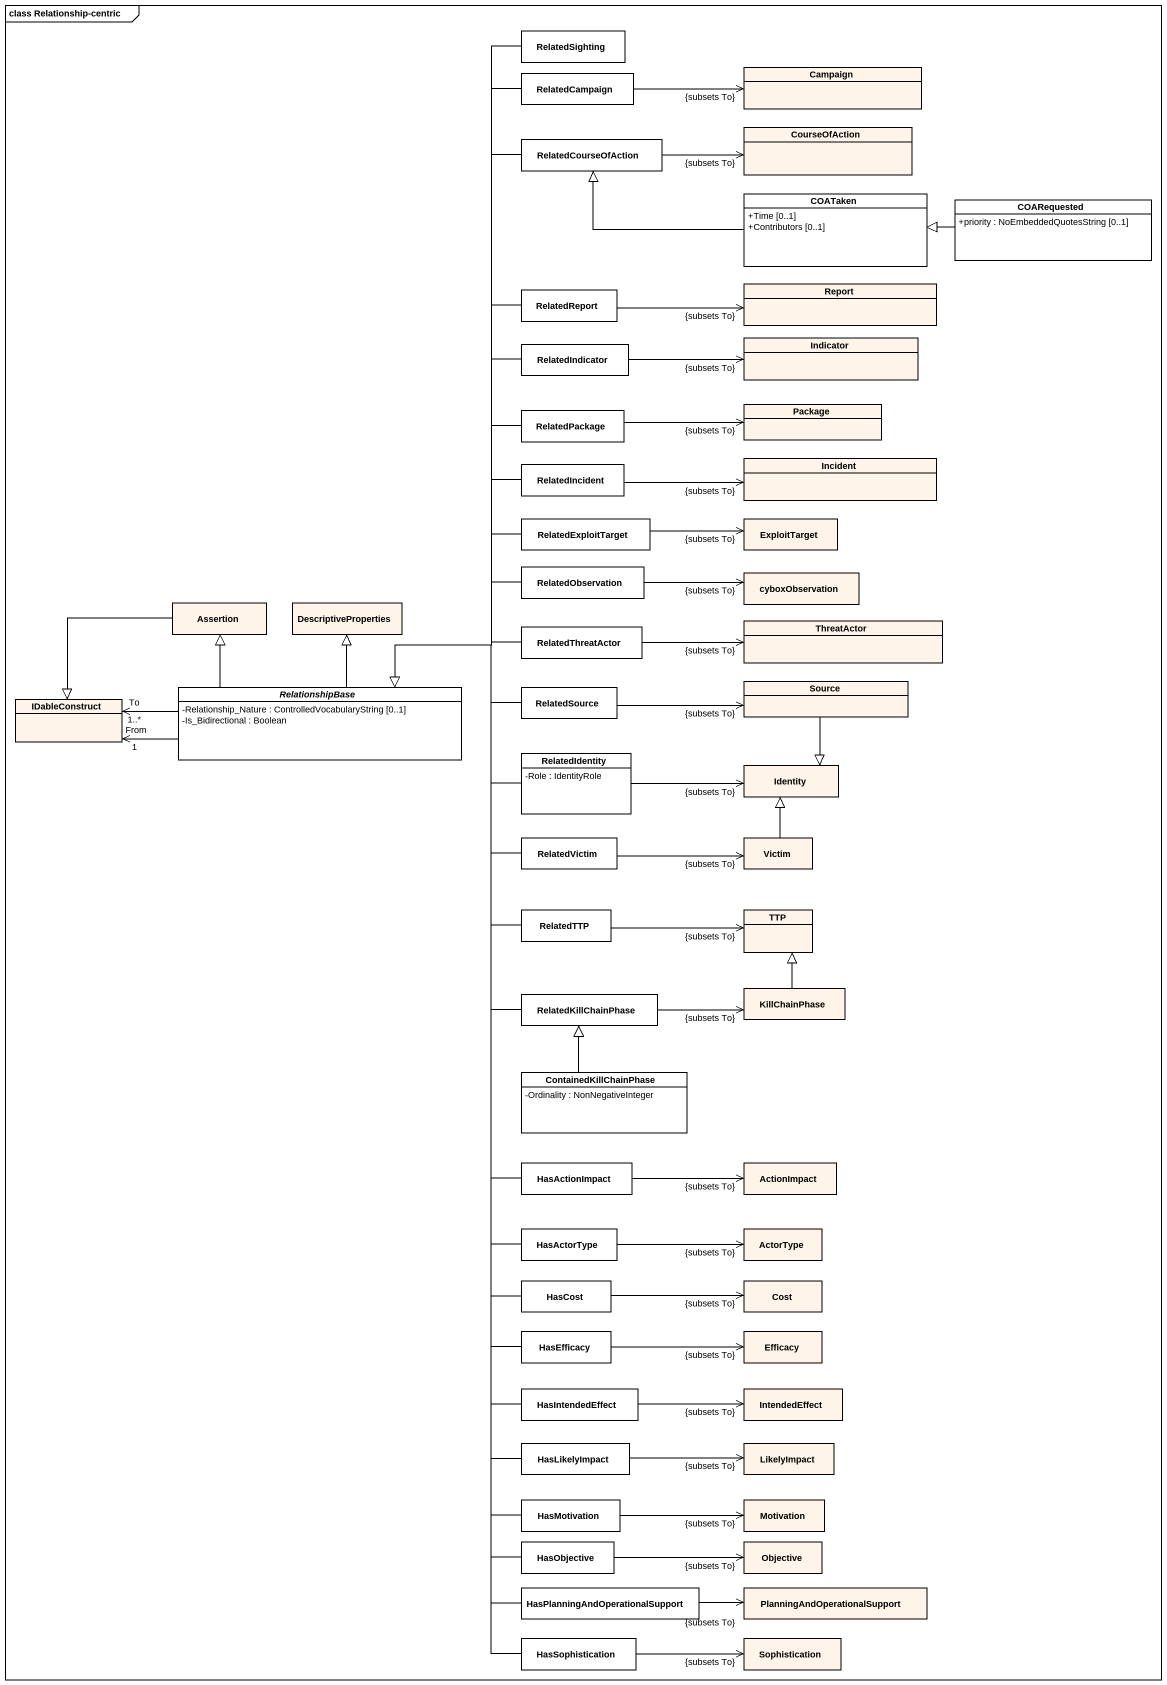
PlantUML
@startuml
mainframe class Relationship-centric
hide circle
hide empty members
skinparam classAttributeIconSize 0
class RelatedSighting
class RelatedCampaign
class Campaign #FFF4EA
class RelatedCourseOfAction
class CourseOfAction #FFF4EA
class COATaken {
  +Time [0..1]
  +Contributors [0..1]
}
class COARequested {
  +priority : NoEmbeddedQuotesString [0..1]
}
class RelatedReport
class Report #FFF4EA
class RelatedIndicator
class Indicator #FFF4EA
class RelatedPackage
class "Package" as Package_ #FFF4EA
class RelatedIncident
class Incident #FFF4EA
class RelatedExploitTarget
class ExploitTarget #FFF4EA
class RelatedObservation
class Assertion #FFF4EA
class DescriptiveProperties #FFF4EA
class cyboxObservation #FFF4EA
class RelatedThreatActor
class ThreatActor #FFF4EA
class Source #FFF4EA
class IDableConstruct #FFF4EA
abstract class RelationshipBase {
  -Relationship_Nature : ControlledVocabularyString [0..1]
  -Is_Bidirectional : Boolean
}
class RelatedSource
class RelatedIdentity {
  -Role : IdentityRole
}
class Identity #FFF4EA
class RelatedVictim
class Victim #FFF4EA
class RelatedTTP
class TTP #FFF4EA
class KillChainPhase #FFF4EA
class RelatedKillChainPhase
class ContainedKillChainPhase {
  -Ordinality : NonNegativeInteger
}
class HasActionImpact
class ActionImpact #FFF4EA
class HasActorType
class ActorType #FFF4EA
class HasCost
class Cost #FFF4EA
class HasEfficacy
class Efficacy #FFF4EA
class HasIntendedEffect
class IntendedEffect #FFF4EA
class HasLikelyImpact
class LikelyImpact #FFF4EA
class HasMotivation
class Motivation #FFF4EA
class HasObjective
class Objective #FFF4EA
class "HasPlanningAndOperationalSupport" as HasPlanningAndOperationalSup
class "PlanningAndOperationalSupport" as PlanningAndOperationalSuppor #FFF4EA
class HasSophistication
class Sophistication #FFF4EA
RelatedSighting --|> RelationshipBase
RelatedCampaign -right-> "{subsets To}" Campaign
RelatedCampaign --|> RelationshipBase
RelatedCourseOfAction -right-> "{subsets To}" CourseOfAction
RelatedCourseOfAction --|> RelationshipBase
COATaken -left-|> RelatedCourseOfAction
COARequested -left-|> COATaken
RelatedReport -right-> "{subsets To}" Report
RelatedReport --|> RelationshipBase
RelatedIndicator -right-> "{subsets To}" Indicator
RelatedIndicator --|> RelationshipBase
RelatedPackage -right-> "{subsets To}" Package_
RelatedPackage --|> RelationshipBase
RelatedIncident -right-> "{subsets To}" Incident
RelatedIncident --|> RelationshipBase
RelatedExploitTarget -right-> "{subsets To}" ExploitTarget
RelatedExploitTarget --|> RelationshipBase
RelatedObservation -right-> "{subsets To}" cyboxObservation
RelatedObservation -left-|> RelationshipBase
Assertion --|> IDableConstruct
RelatedThreatActor -right-> "{subsets To}" ThreatActor
RelatedThreatActor -left-|> RelationshipBase
Source --|> Identity
IDableConstruct "To\n1..*" <-right- RelationshipBase
IDableConstruct "From\n1" <-right- RelationshipBase
RelationshipBase -up-|> Assertion
RelationshipBase -up-|> DescriptiveProperties
RelatedSource -right-> "{subsets To}" Source
RelatedSource -left-|> RelationshipBase
RelatedIdentity -left-|> RelationshipBase
RelatedIdentity -right-> "{subsets To}" Identity
RelatedVictim -left-|> RelationshipBase
RelatedVictim -right-> "{subsets To}" Victim
Victim -up-|> Identity
RelatedTTP -up-|> RelationshipBase
RelatedTTP -right-> "{subsets To}" TTP
KillChainPhase -up-|> TTP
RelatedKillChainPhase -up-|> RelationshipBase
RelatedKillChainPhase -right-> "{subsets To}" KillChainPhase
ContainedKillChainPhase -up-|> RelatedKillChainPhase
HasActionImpact -up-|> RelationshipBase
HasActionImpact -right-> "{subsets To}" ActionImpact
HasActorType -up-|> RelationshipBase
HasActorType -right-> "{subsets To}" ActorType
HasCost -up-|> RelationshipBase
HasCost -right-> "{subsets To}" Cost
HasEfficacy -up-|> RelationshipBase
HasEfficacy -right-> "{subsets To}" Efficacy
HasIntendedEffect -up-|> RelationshipBase
HasIntendedEffect -right-> "{subsets To}" IntendedEffect
HasLikelyImpact -up-|> RelationshipBase
HasLikelyImpact -right-> "{subsets To}" LikelyImpact
HasMotivation -up-|> RelationshipBase
HasMotivation -right-> "{subsets To}" Motivation
HasObjective -up-|> RelationshipBase
HasObjective -right-> "{subsets To}" Objective
HasPlanningAndOperationalSup -up-|> RelationshipBase
HasPlanningAndOperationalSup -right-> "{subsets To}" PlanningAndOperationalSuppor
HasSophistication -up-|> RelationshipBase
HasSophistication -right-> "{subsets To}" Sophistication
@enduml
